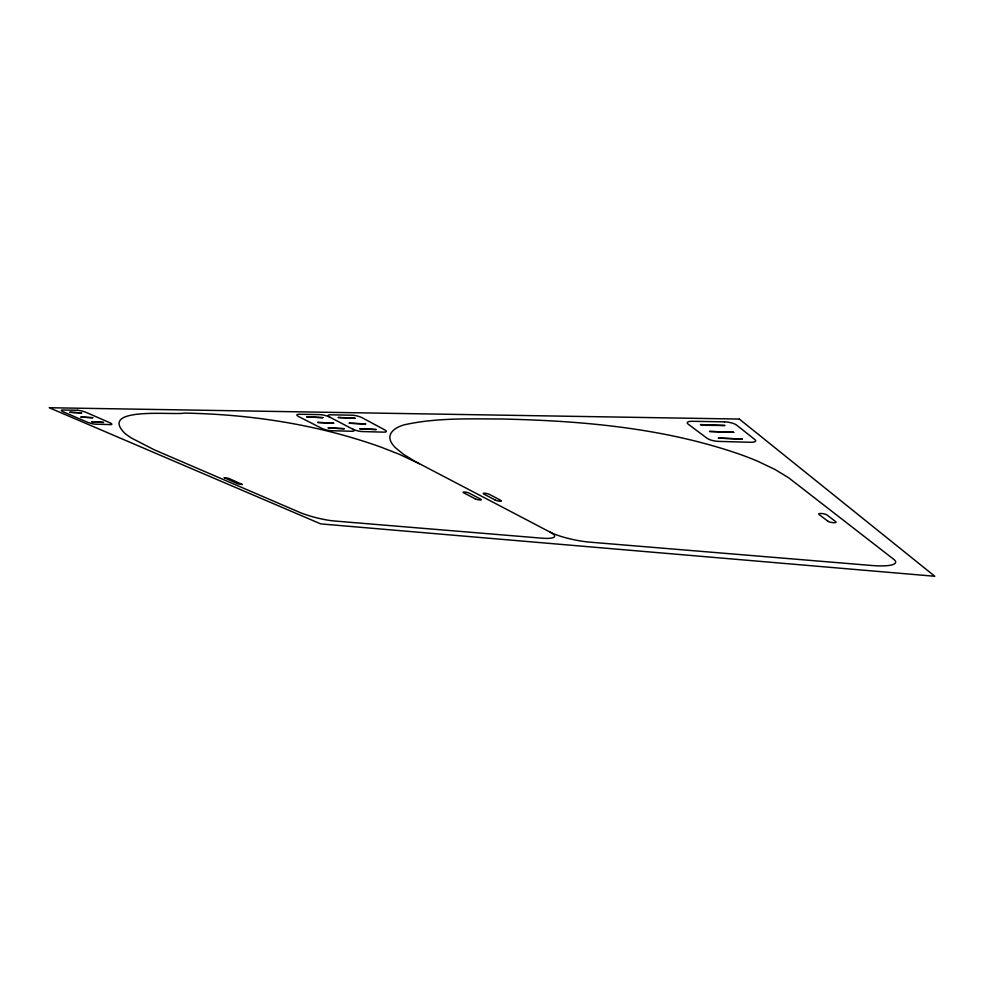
<?xml version="1.0" encoding="UTF-8"?>
<svg xmlns="http://www.w3.org/2000/svg" width="984" height="984" viewBox="0 0 984 984"><rect width="100%" height="100%" fill="white"/><g stroke="black" fill="none" stroke-linecap="round" stroke-linejoin="round"><path stroke-width="1.48" d="M306.823 416.798L322.912 417.597M322.875 417.72L306.799 416.896M317.635 422.345L333.662 423.182M338.324 417.413L355.003 418.225M333.625 423.304L317.66 422.505M328.25 427.794L344.228 428.667M354.953 418.348L338.324 417.548M344.179 428.778L328.275 427.942M365.618 424.043L349.037 423.194L365.667 423.919M376.072 429.614L359.554 428.716L376.134 429.504M81.574 412.972L69.679 412.271L81.635 412.862M92.656 417.769L80.75 417.044L92.693 417.659M91.672 421.632L103.578 422.382M103.443 422.493L91.697 421.767M419.381 463.735L399.147 454.239L381.767 447.425A116.014 24.108 14.2 0 0 362.567 440.918C304.892 422.616 244.413 414.141 183.996 413.096C175.509 415.383 98.215 406.195 124.488 432.997A109.851 20.984 14.9 0 0 131.819 438.237L154.34 449.836L299.53 512.295A25.928 4.342 13.9 0 0 334.646 521.016L541.507 538.15A29.151 5.547 12.4 0 0 550.13 532.135A30 5.83 11.9 0 0 589.92 542.159L871.935 565.505A35.867 7.466 9.3 0 0 893.767 559.342L788.725 477.843L774.9 469.417L757.705 461.238A140.454 34.932 10.9 0 0 737.176 453.378C661.691 427.683 581.359 420.795 502.111 418.999C470.61 418.901 438.667 417.757 407.647 424.104C399.455 425.322 385.814 431.472 390.992 441.865A128.843 30.184 12.5 0 0 395.642 447.929L403.661 454.423L414.928 461.336L550.13 532.135M352.53 429.049L330.021 417.277A7.294 1.71 14.5 0 0 319.837 414.621L299.025 414.252A7.208 1.661 14.6 0 0 298.681 416.589L321.522 428.224A7.06 1.599 14.4 0 0 331.153 430.697L351.805 431.263A7.134 1.648 14.2 0 0 352.53 429.049A7.183 1.673 14.1 0 0 362.321 431.558L383.772 432.148A7.257 1.71 13.9 0 0 384.744 429.885L362.444 417.905A7.417 1.783 14.2 0 0 352.087 415.199L330.439 414.805A7.331 1.734 14.4 0 0 329.861 417.191M733.756 432.333L709.464 431.435L733.744 432.296M742.354 439.036L718.234 438.077L742.33 439.11M700.497 424.584L702.33 425.285L724.962 425.494L700.497 424.584M224.303 477.683L237.845 483.796L242.396 484.546L228.878 478.433L224.34 477.646M739.316 419.061L49.2 407.733L320.722 523.894L934.8 576.267L739.316 419.061M77.625 410.279L62.533 410.008A6.359 1.168 16.1 0 0 63.689 412.025L87.072 422.062A6.224 1.132 15.9 0 0 95.473 424.178L110.552 424.596A6.273 1.168 15.8 0 0 109.704 422.665L86.481 412.542A6.408 1.193 16 0 0 77.625 410.279M724.47 421.865L692.084 421.287A9.004 2.571 10.2 0 0 688.296 424.239L707.201 438.372A8.819 2.435 10.1 0 0 718.763 441.398L750.472 442.283A8.991 2.509 9.7 0 0 754.925 439.627L736.586 425.076A9.188 2.644 9.8 0 0 724.47 421.865M475.211 498.79L463.735 492.849A3.481 0.726 12.9 0 1 464.485 491.988A3.481 0.726 12.9 0 1 469.233 493.181L480.672 499.134A3.444 0.701 12.8 0 1 479.884 499.97A3.444 0.701 12.8 0 1 475.211 498.79M495.259 500.069L483.882 494.079A3.518 0.738 12.7 0 1 484.706 493.205A3.518 0.738 12.7 0 1 489.491 494.423L500.844 500.425A3.481 0.726 12.6 0 1 499.983 501.262A3.481 0.726 12.6 0 1 495.259 500.069M827.987 521.274L818.971 514.447A4.317 1.009 9.3 0 1 821.382 513.488A4.317 1.009 9.3 0 1 826.904 514.927L835.846 521.766A4.268 0.984 9.3 0 1 833.436 522.676A4.268 0.984 9.3 0 1 827.987 521.274"/></g></svg>
